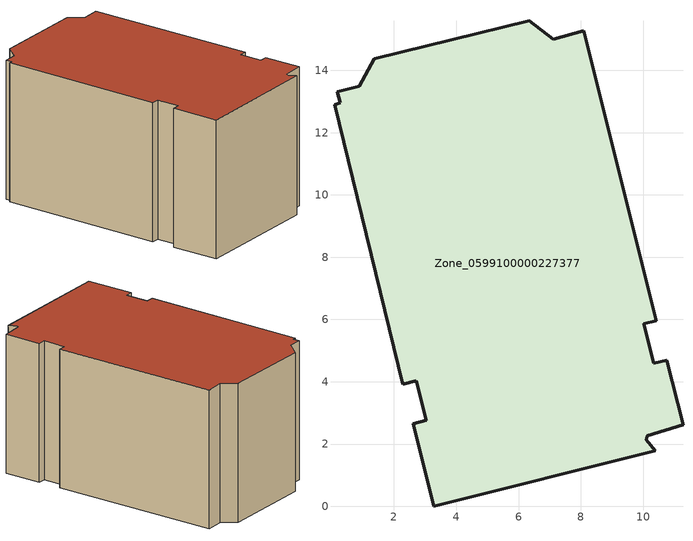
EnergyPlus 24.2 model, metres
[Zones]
Zone_0599100000227377
 floor ground (C_G): 0.89,13.48 1.37,14.38 6.34,15.6 7.12,15.01 8.09,15.27 10.43,5.96 10.01,5.86 10.33,4.59 10.76,4.7 11.28,2.62 10.14,2.27 10.1,2.14 10.39,1.79 3.28,0 2.61,2.65 3.04,2.76 2.72,4.03 2.29,3.92 0.09,12.9 0.27,12.96 0.18,13.31 z0
 wall outside (C_F): 7.12,15.01 6.34,15.6 1.37,14.38 0.89,13.48 0.18,13.31 0.27,12.96 0.09,12.9 2.29,3.92 2.72,4.03 3.04,2.76 2.61,2.65 3.28,0 10.39,1.79 10.1,2.14 10.14,2.27 11.28,2.62 10.76,4.7 10.33,4.59 10.01,5.86 10.43,5.96 8.09,15.27 7.12,15.01 z0:7.92
 roof outside (C_R): 3.28,0 10.39,1.79 10.1,2.14 10.14,2.27 11.28,2.62 10.76,4.7 10.33,4.59 10.01,5.86 10.43,5.96 8.09,15.27 7.12,15.01 6.34,15.6 1.37,14.38 0.89,13.48 0.18,13.31 0.27,12.96 0.09,12.9 2.29,3.92 2.72,4.03 3.04,2.76 2.61,2.65 z7.92
[BUILDING]
Pand.0599100000227377: North Axis=0; Terrain=City; Loads Convergence Tolerance Value=0.04; Temperature Convergence Tolerance Value=0.4; Solar Distribution=FullExterior; Maximum Number of Warmup Days=25; Minimum Number of Warmup Days=1
[Site:Location]
Rotterdam.The.Hague.AP_ZH_NLD Design_Conditions: Latitude=51.96; Longitude=4.45; Time Zone=1; Elevation=-4.5
[SITE:GROUNDTEMPERATURE:BUILDINGSURFACE]
18, 18, 18, 18, 18, 18, 18, 18, 18, 18, 18, 18
[MATERIAL] Thermal Absorptance=0.9; Solar Absorptance=0.7; Visible Absorptance=0.7
Name | Roughness | Thickness | Conductivity | Density | Specific Heat
G.D.1965 | MediumSmooth | 0.15 | 1 | 540 | 1210
F.D.1965 | Rough | 0.3 | 0.857143 | 1920 | 840
R.D.1965 | MediumRough | 0.2 | 0.08 | 1500 | 1000
[CONSTRUCTION]
C_G: G.D.1965
C_F: F.D.1965
C_R: R.D.1965
[ZONE]
Zone_0599100000227377: Type=1; Multiplier=1; Ceiling Height=Autocalculate; Volume=Autocalculate; Floor Area=autocalculate; Part of Total Floor Area=Yes
[ZONEINFILTRATION:DESIGNFLOWRATE]
Infil_Zone_0599100000227377: Zone or ZoneList or Space or SpaceList=Zone_0599100000227377; Schedule=AlwaysOn; Design Flow Rate Calculation Method=Flow/Area; Flow Rate per Floor Area=0.0042; Constant Term Coefficient=1; Temperature Term Coefficient=0; Velocity Term Coefficient=0; Velocity Squared Term Coefficient=0
[HVACTEMPLATE:ZONE:IDEALLOADSAIRSYSTEM]
Zone_0599100000227377: Maximum Heating Supply Air Temperature=50; Minimum Cooling Supply Air Temperature=13; Maximum Heating Supply Air Humidity Ratio=0.0156; Minimum Cooling Supply Air Humidity Ratio=0.0077; Heating Limit=NoLimit; Cooling Limit=NoLimit; Dehumidification Control Type=ConstantSensibleHeatRatio; Cooling Sensible Heat Ratio=0.7; Dehumidification Setpoint=60; Humidification Control Type=None; Humidification Setpoint=30; Outdoor Air Method=None; Outdoor Air Flow Rate per Person=0.00944; Outdoor Air Flow Rate per Zone Floor Area=0; Outdoor Air Flow Rate per Zone=0; Demand Controlled Ventilation Type=None; Outdoor Air Economizer Type=NoEconomizer; Heat Recovery Type=None; Sensible Heat Recovery Effectiveness=0.7; Latent Heat Recovery Effectiveness=0.65
[ZONECONTROL:THERMOSTAT]
ThermostatControl_Zone_0599100000227377: Zone or ZoneList=Zone_0599100000227377; Control Type Schedule=DualSetpointControlType; Control 1=Thermostat_Zone_0599100000227377; Temperature Difference Between Cutout And Setpoint=0
[THERMOSTATSETPOINT:DUALSETPOINT]
Thermostat_Zone_0599100000227377: Heating Setpoint Temperature Schedule=HeatingSetpoint_Zone_0599100000227377; Cooling Setpoint Temperature Schedule=CoolingSetpoint_Zone_0599100000227377
[SCHEDULE:COMPACT]
HeatingSetpoint_Zone_0599100000227377: Through: 12/31, For: AllDays, Until: 24:00, 21
CoolingSetpoint_Zone_0599100000227377: Through: 12/31, For: AllDays, Until: 24:00, 24
DualSetpointControlType: Through: 12/31, For: AllDays, Until: 24:00, 4
AlwaysOn: Through: 12/31, For: AllDays, Until: 24:00, 1
